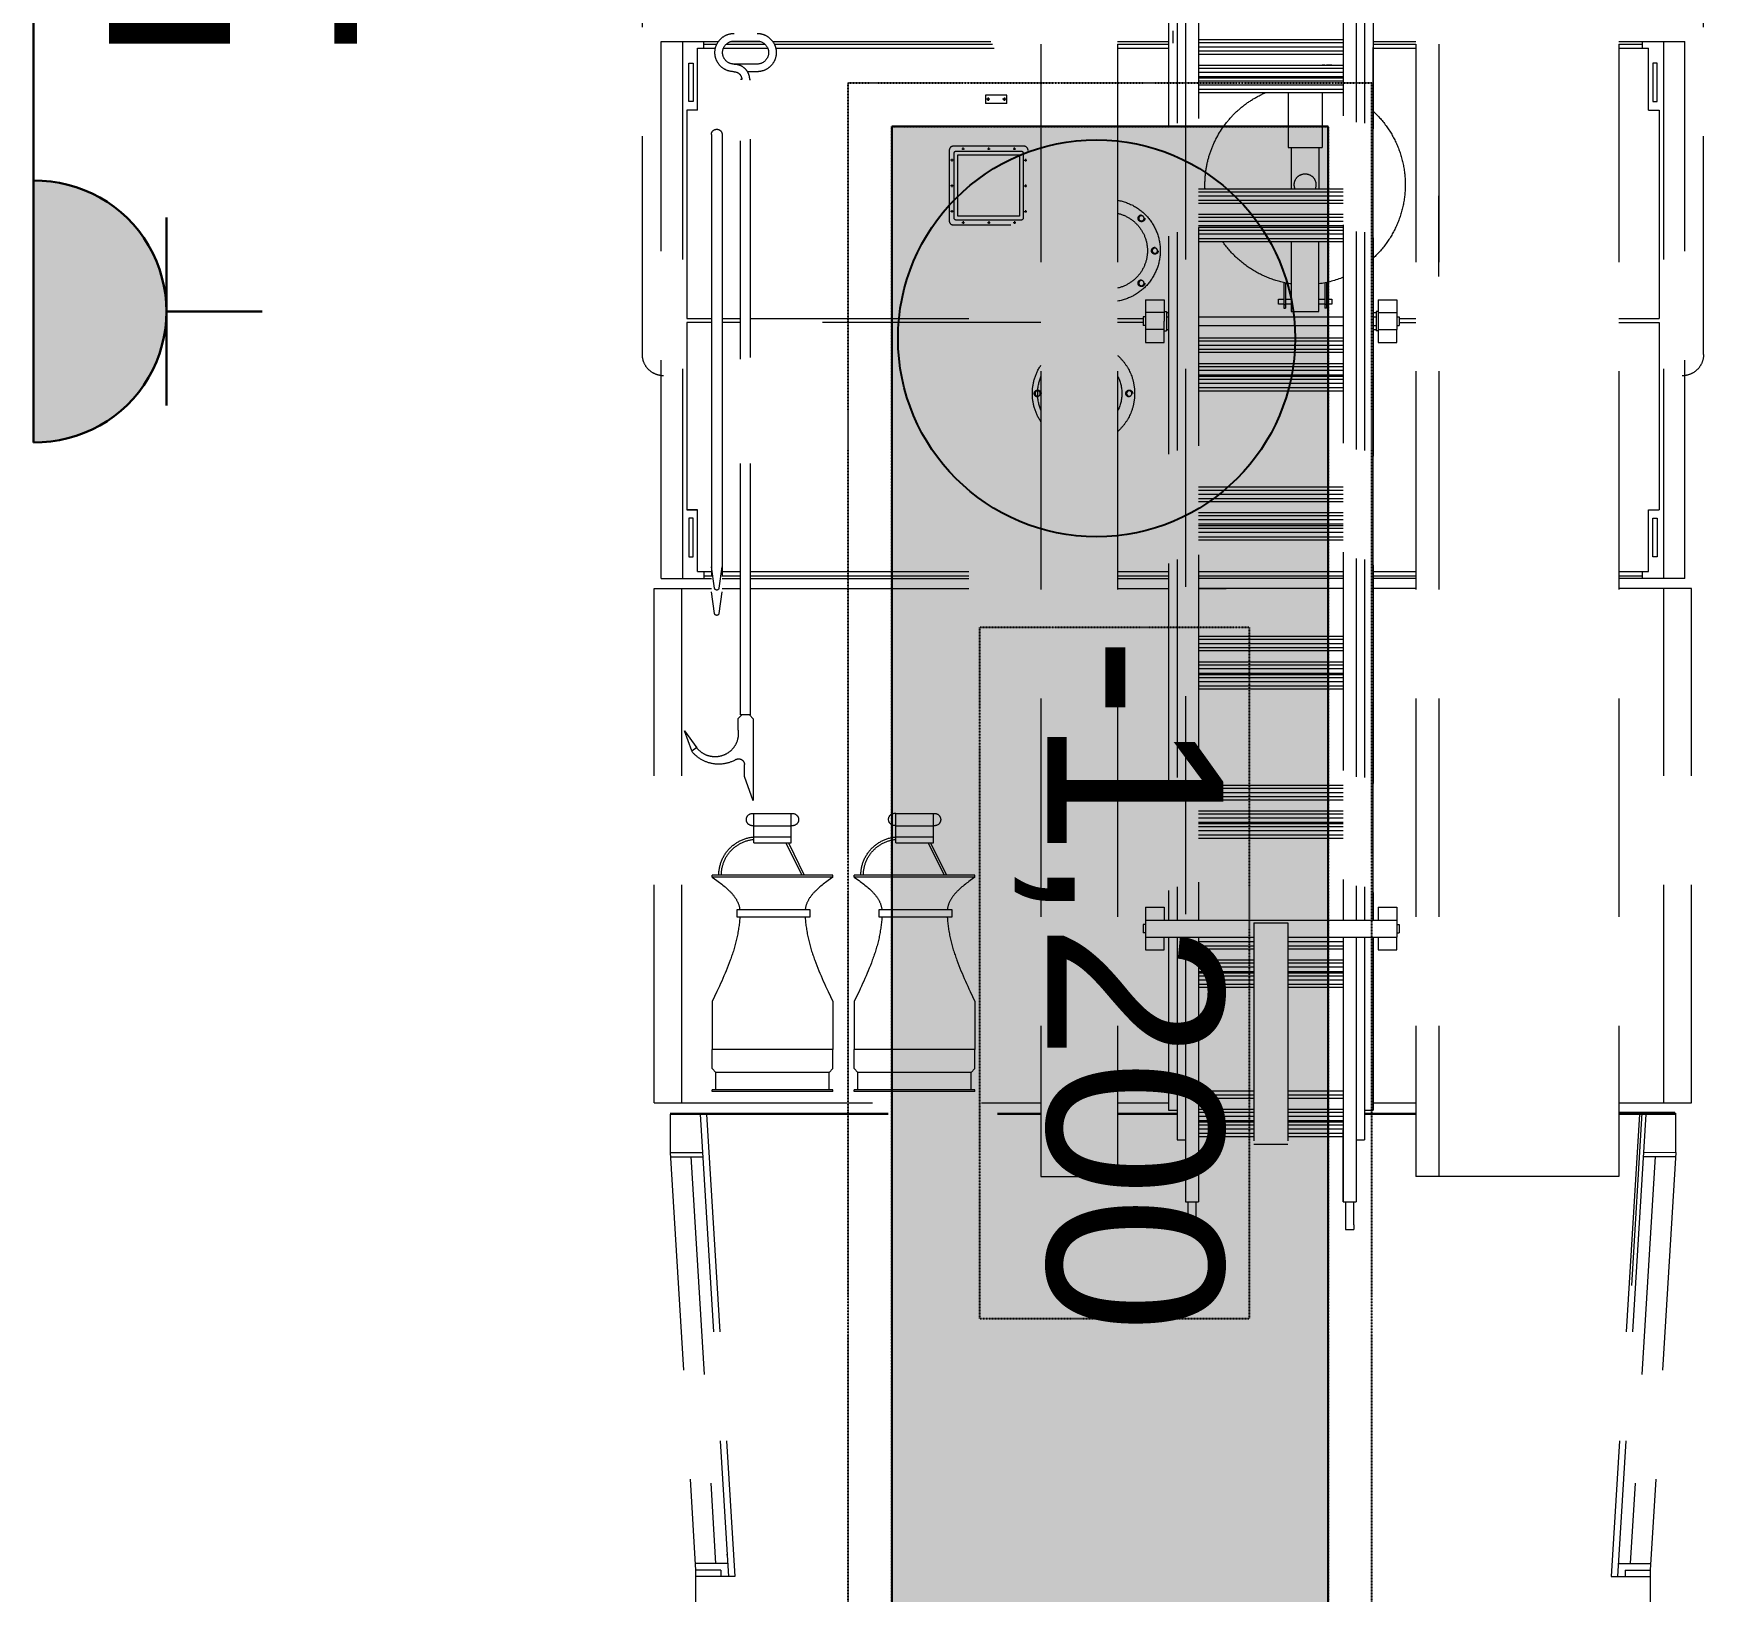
# Model space of a CAD drawing. Header units: millimetres. Extents: x 42452 to 2852333, y -419346 to 834876.
# Drawn here: x 2530173 to 2534000, y 438755 to 442326 of the extents above; entities that cross this region are included whole.
import ezdxf

# ---------------------------------------------------------------- set-up
doc = ezdxf.new("R2010")
doc.units = ezdxf.units.MM
doc.linetypes.add('( Hidden )', pattern=[0.275, 0.15, -0.125])
doc.linetypes.add('DASHED', pattern=[0.75, 0.5, -0.25])
for name, color, linetype, lineweight in [('cad-block.com_Pen_No__7', 7, 'Continuous', 60), ('memar', 7, 'Continuous', 25), ('надписи', 5, 'Continuous', 30), ('розетки10А_1Р54', 94, 'Continuous', 30), ('Соедин_роз', 94, 'Continuous', 30)]:
    doc.layers.add(name, color=color, linetype=linetype, lineweight=lineweight)
doc.styles.get("Standard").update_dxf_attribs({"font": 'arial.ttf'})
doc.styles.add('СГЕНЕРИР_СТИЛЬ_1', font='arial.ttf')

# ---------------------------------------------------------------- blocks, each defined once
blk = doc.blocks.new('MAS1')
at = {"layer": 'cad-block.com_Pen_No__7', "color": 252, "linetype": 'DASHED', "lineweight": 9, "ltscale": 1000, "true_color": 0x939598}
for p, q in [((136757.4, 773055.3), (136757.4, 768960.3)), ((137170.2, 773055.3), (137170.2, 768960.3)), ((137222.9, 773055.3), (137222.9, 768960.3)), ((137906.2, 773055.3), (137906.2, 768960.3)), ((138082, 773055.3), (138082, 768960.3)), ((137340.1, 771874.2), (137340.1, 769547.6)), ((137359.7, 771876), (137359.7, 769547.6)), ((137389, 771890.8), (137389, 769547.6)), ((137721, 771884.7), (137721, 769547.6)), ((137750.3, 771878.3), (137750.3, 771561.2)), ((137769.8, 771874.2), (137769.8, 769547.6)), ((137789.3, 771865.2), (137789.3, 769547.6)), ((136563.4, 770843.9), (136563.4, 771849.7)), ((137320.6, 771860.9), (137320.6, 769547.6)), ((138995.1, 770843.9), (138995.1, 771849.7)), ((137320.6, 769547.6), (137320.6, 771816.2)), ((136606.4, 770330.7), (136606.4, 771561.2)), ((136757.4, 771561.2), (136606.4, 771561.2)), ((136655.2, 771561.2), (136655.2, 770330.7)), ((136704.1, 771561.2), (136704.1, 771545.5)), ((136757.4, 771555.3), (136704.1, 771555.3)), ((137320.6, 771561.2), (137222.9, 771561.2)), ((137320.6, 771555.3), (137222.9, 771555.3)), ((137721, 771565.6), (137389, 771565.6)), ((137721, 771558.7), (137389, 771558.7)), ((137750.3, 771561.2), (137750.3, 769547.6)), ((137779.3, 771585.6), (137779.3, 771557.7)), ((137906.2, 771561.2), (137789.3, 771561.2)), ((137906.2, 771555.3), (137789.3, 771555.3)), ((138696.3, 771561.2), (138082, 771561.2)), ((138692.8, 771555.3), (138082, 771555.3)), ((138802.6, 771555.3), (138714.4, 771555.3)), ((138792, 771561.2), (138725, 771561.2)), ((138784.9, 771562.1), (138732.2, 771562.1)), ((138952.1, 771561.2), (138820.8, 771561.2)), ((138854.5, 771555.3), (138824.3, 771555.3)), ((138854.5, 771545.5), (138854.5, 771561.2)), ((138903.3, 771561.2), (138903.3, 770330.7)), ((138952.1, 770330.7), (138952.1, 771561.2)), ((136689.4, 771403.9), (136689.4, 771545.5)), ((136757.4, 771545.5), (136689.4, 771545.5)), ((137320.6, 771545.5), (137222.9, 771545.5)), ((137721, 771549), (137389, 771549)), ((137721, 771539.6), (137389, 771539.6)), ((137721, 771532.4), (137389, 771532.4)), ((137906.2, 771545.5), (137789, 771545.5)), ((138689.3, 771545.5), (138082, 771545.5)), ((138809.4, 771545.5), (138707.7, 771545.5)), ((138869.1, 771545.5), (138827.7, 771545.5)), ((138869.1, 771403.9), (138869.1, 771545.5)), ((137721, 771507), (137389, 771507)), ((137721, 771500.2), (137389, 771500.2)), ((137389, 771490.4), (137721, 771490.4)), ((137721, 771481), (137389, 771481)), ((137415.5, 771507), (137427.7, 771507)), ((137431.6, 771507), (137437.5, 771507)), ((138732.2, 771509.4), (138766.4, 771509.4)), ((138732.2, 771509.4), (138784.9, 771509.4)), ((138732.2, 771491.8), (138754.4, 771491.8)), ((137721, 771477.7), (137389, 771477.7)), ((137721, 771470.9), (137389, 771470.9)), ((137389, 771461.1), (137721, 771461.1)), ((137721, 771451.7), (137389, 771451.7)), ((137515.6, 771444.5), (137389, 771444.5)), ((137437.5, 771444.5), (137437.5, 771318.5)), ((137515.6, 771444.5), (137515.6, 771318.5)), ((137721, 771444.5), (137515.6, 771444.5)), ((138749.7, 771474.2), (138747.3, 771474.2)), ((138747.3, 770837.2), (138747.3, 771474.2)), ((138767.3, 771474.2), (138770.1, 771474.2)), ((138770.1, 770833.5), (138770.1, 771474.2)), ((136689.4, 771403.9), (136665, 771403.9)), ((136665, 771403.9), (136665, 770926.6)), ((138159.8, 771423.9), (138159.8, 771438.5)), ((138159.8, 771419), (138159.8, 771438.5)), ((138159.8, 771438.5), (138208.6, 771438.5)), ((138159.8, 771438.5), (138208.6, 771438.5)), ((138159.8, 771419), (138208.6, 771419)), ((138161.7, 771428.8), (138169.5, 771428.8)), ((138165.6, 771432.7), (138165.6, 771424.8)), ((138198.8, 771428.8), (138206.6, 771428.8)), ((138202.7, 771432.7), (138202.7, 771424.8)), ((138208.6, 771438.5), (138208.6, 771423.9)), ((138208.6, 771438.5), (138208.6, 771419)), ((138869.1, 771403.9), (138893.5, 771403.9)), ((138893.5, 771403.9), (138893.5, 770926.6)), ((138812.3, 771347.8), (138812.3, 771138.8)), ((138836.9, 771347.8), (138836.9, 771138.9)), ((137515.6, 771318.5), (137437.5, 771318.5)), ((137444.8, 771318.5), (137444.8, 771223.8)), ((137508.3, 771318.5), (137508.3, 771223.8)), ((138120.1, 771289.1), (138114.2, 771289.1)), ((138117.2, 771292), (138117.2, 771286.2)), ((138122.5, 771305.2), (138122.5, 771156.8)), ((138275.8, 771310.1), (138127.4, 771310.1)), ((138131.3, 771301.3), (138131.3, 771160.7)), ((138271.9, 771301.3), (138131.3, 771301.3)), ((138145.5, 771315.5), (138139.6, 771315.5)), ((138142.5, 771312.5), (138142.5, 771318.4)), ((138204.1, 771315.5), (138198.2, 771315.5)), ((138201.1, 771312.5), (138201.1, 771318.4)), ((138262.7, 771315.5), (138256.8, 771315.5)), ((138259.7, 771312.5), (138259.7, 771318.4)), ((138271.9, 771160.7), (138271.9, 771301.3)), ((138280.7, 771156.8), (138280.7, 771305.2)), ((138283.2, 771289.1), (138289, 771289.1)), ((138286.1, 771292), (138286.1, 771286.2)), ((137721, 771223.8), (137389, 771223.8)), ((137721, 771216.9), (137389, 771216.9)), ((138120.1, 771230.5), (138114.2, 771230.5)), ((138117.2, 771233.5), (138117.2, 771227.6)), ((138283.2, 771230.5), (138289, 771230.5)), ((138286.1, 771233.5), (138286.1, 771227.6)), ((137170.2, 771022.6), (137170.2, 771207.5)), ((137721, 771207.3), (137389, 771207.3)), ((137721, 771197.8), (137389, 771197.8)), ((137721, 771190.6), (137389, 771190.6)), ((138117.2, 771174.9), (138117.2, 771169)), ((138286.1, 771174.9), (138286.1, 771169)), ((137721, 771165.2), (137389, 771165.2)), ((137721, 771158.4), (137389, 771158.4)), ((137389, 771148.6), (137721, 771148.6)), ((137721, 771139.2), (137389, 771139.2)), ((137721, 771135.9), (137389, 771135.9)), ((138120.1, 771171.9), (138114.2, 771171.9)), ((138127.4, 771151.9), (138275.8, 771151.9)), ((138131.3, 771160.7), (138271.9, 771160.7)), ((138145.5, 771146.5), (138139.6, 771146.5)), ((138142.5, 771149.5), (138142.5, 771143.6)), ((138204.1, 771146.5), (138198.2, 771146.5)), ((138201.1, 771149.5), (138201.1, 771143.6)), ((138262.7, 771146.5), (138256.8, 771146.5)), ((138259.7, 771149.5), (138259.7, 771143.6)), ((138283.2, 771171.9), (138289, 771171.9)), ((138812.3, 771138.8), (138812.3, 771082.3)), ((138836.9, 771138.9), (138836.9, 771085.4)), ((137721, 771129.1), (137389, 771129.1)), ((137389, 771119.3), (137721, 771119.3)), ((137721, 771109.9), (137389, 771109.9)), ((137721, 771102.7), (137389, 771102.7)), ((137444.8, 770942.5), (137444.8, 771102.7)), ((137508.3, 771102.7), (137508.3, 770942.5)), ((138812.3, 771082.3), (138812.3, 770834.7)), ((138836.9, 771085.4), (138836.9, 770834.7)), ((137427.7, 771008.8), (137427.7, 770949.8)), ((137431.6, 771008), (137431.6, 770949.8)), ((137521.4, 771008), (137521.4, 770949.8)), ((137525.4, 771008.8), (137525.4, 770949.8)), ((137309.1, 770969.2), (137266.1, 770969.2)), ((137266.1, 770969.2), (137266.1, 770939.9)), ((137309.1, 770969.2), (137309.1, 770920.4)), ((137415.5, 770970.8), (137415.5, 770959.1)), ((137427.7, 770970.8), (137415.5, 770970.8)), ((137415.5, 770959.1), (137427.7, 770959.1)), ((137427.7, 770958.6), (137431.6, 770958.6)), ((137427.7, 770949.8), (137431.6, 770949.8)), ((137444.8, 770970.8), (137431.6, 770970.8)), ((137431.6, 770959.1), (137444.8, 770959.1)), ((137521.4, 770970.8), (137508.3, 770970.8)), ((137508.3, 770959.1), (137521.4, 770959.1)), ((137525.4, 770958.6), (137521.4, 770958.6)), ((137525.4, 770949.8), (137521.4, 770949.8)), ((137537.6, 770970.8), (137525.4, 770970.8)), ((137525.4, 770959.1), (137537.6, 770959.1)), ((137537.6, 770959.1), (137537.6, 770970.8)), ((137842.3, 770969.2), (137799.3, 770969.2)), ((137799.3, 770969.2), (137799.3, 770920.4)), ((137842.3, 770969.2), (137842.3, 770939.9)), ((136757.4, 770926.6), (136665, 770926.6)), ((136757.4, 770916.8), (136665, 770916.8)), ((136665, 770916.8), (136665, 770487.9)), ((137261.2, 770926.6), (137222.9, 770926.6)), ((137261.2, 770916.8), (137222.9, 770916.8)), ((137266.1, 770930.1), (137261.2, 770930.1)), ((137261.2, 770930.1), (137261.2, 770910.6)), ((137266.1, 770910.6), (137261.2, 770910.6)), ((137266.1, 770939.9), (137266.1, 770900.8)), ((137309.1, 770939.9), (137266.1, 770939.9)), ((137309.1, 770942.3), (137314, 770942.3)), ((137309.1, 770920.4), (137309.1, 770871.5)), ((137314, 770942.3), (137314, 770898.4)), ((137320.6, 770939.9), (137314, 770939.9)), ((137320.6, 770930.1), (137314, 770930.1)), ((137320.6, 770910.6), (137314, 770910.6)), ((137721, 770930.1), (137389, 770930.1)), ((137721, 770910.6), (137389, 770910.6)), ((137508.3, 770942.5), (137444.8, 770942.5)), ((137794.4, 770939.9), (137789.3, 770939.9)), ((137794.4, 770930.1), (137789.3, 770930.1)), ((137799.3, 770942.3), (137794.4, 770942.3)), ((137794.4, 770942.3), (137794.4, 770898.4)), ((137799.3, 770939.9), (137842.3, 770939.9)), ((137799.3, 770871.5), (137799.3, 770920.4)), ((137842.3, 770939.9), (137842.3, 770900.8)), ((137842.3, 770930.1), (137847.2, 770930.1)), ((137842.3, 770910.6), (137847.2, 770910.6)), ((137847.2, 770930.1), (137847.2, 770910.6)), ((137906.2, 770926.6), (137847.2, 770926.6)), ((137847.2, 770916.8), (137906.2, 770916.8)), ((138747.3, 770926.6), (138082, 770926.6)), ((138082, 770916.8), (138747.3, 770916.8)), ((138812.3, 770926.6), (138770.1, 770926.6)), ((138770.1, 770916.8), (138812.3, 770916.8)), ((138893.5, 770926.6), (138836.9, 770926.6)), ((138836.9, 770916.8), (138893.5, 770916.8)), ((138893.5, 770916.8), (138893.5, 770487.9)), ((137309.1, 770900.8), (137266.1, 770900.8)), ((137266.1, 770871.5), (137266.1, 770900.8)), ((137309.1, 770871.5), (137266.1, 770871.5)), ((137309.1, 770898.4), (137314, 770898.4)), ((137320.6, 770900.8), (137314, 770900.8)), ((137721, 770882), (137389, 770882)), ((137721, 770875.1), (137389, 770875.1)), ((137794.4, 770900.8), (137789.3, 770900.8)), ((137799.3, 770898.4), (137794.4, 770898.4)), ((137799.3, 770900.8), (137842.3, 770900.8)), ((137842.3, 770871.5), (137799.3, 770871.5)), ((137842.3, 770900.8), (137842.3, 770871.5)), ((137721, 770865.5), (137389, 770865.5)), ((137721, 770856), (137389, 770856)), ((137721, 770848.8), (137389, 770848.8)), ((138747.3, 770093.8), (138747.3, 770837.2)), ((138770.1, 770094.2), (138770.1, 770833.5)), ((138812.3, 770834.7), (138812.3, 770299.6)), ((138836.9, 770834.7), (138836.9, 770299.6)), ((137721, 770823.4), (137389, 770823.4)), ((137721, 770816.6), (137389, 770816.6)), ((137389, 770806.8), (137721, 770806.8)), ((137721, 770797.4), (137389, 770797.4)), ((137721, 770794.1), (137389, 770794.1)), ((137721, 770787.3), (137389, 770787.3)), ((137389, 770777.5), (137721, 770777.5)), ((137721, 770768.1), (137389, 770768.1)), ((137721, 770760.9), (137389, 770760.9)), ((137721, 770540.2), (137389, 770540.2)), ((137721, 770533.3), (137389, 770533.3)), ((137721, 770523.7), (137389, 770523.7)), ((136689.4, 770487.9), (136665, 770487.9)), ((136689.4, 770346.3), (136689.4, 770487.9)), ((137721, 770514.2), (137389, 770514.2)), ((137721, 770507), (137389, 770507)), ((137750.3, 770507), (137750.3, 770481.6)), ((138869.1, 770487.9), (138893.5, 770487.9)), ((138869.1, 770346.3), (138869.1, 770487.9)), ((138893.5, 770487.9), (138869.1, 770487.9)), ((137721, 770481.6), (137389, 770481.6)), ((137721, 770474.8), (137389, 770474.8)), ((137389, 770465), (137721, 770465)), ((137721, 770455.6), (137389, 770455.6)), ((137721, 770452.3), (137389, 770452.3)), ((137721, 770445.5), (137389, 770445.5)), ((137389, 770435.7), (137721, 770435.7)), ((137721, 770426.3), (137389, 770426.3)), ((137721, 770419.1), (137389, 770419.1)), ((136606.4, 770330.7), (136757.4, 770330.7)), ((136757.4, 770346.3), (136689.4, 770346.3)), ((136704.1, 770346.3), (136704.1, 770330.7)), ((136757.4, 770336.5), (136704.1, 770336.5)), ((137320.6, 770346.3), (137222.9, 770346.3)), ((137320.6, 770336.5), (137222.9, 770336.5)), ((137222.9, 770330.7), (137320.6, 770330.7)), ((137721, 770346.3), (137389, 770346.3)), ((137721, 770336.5), (137389, 770336.5)), ((137389, 770330.7), (137721, 770330.7)), ((137906.2, 770346.3), (137789.3, 770346.3)), ((137906.2, 770336.5), (137789.3, 770336.5)), ((137906.2, 770330.7), (137789.3, 770330.7)), ((138747.3, 770346.3), (138082, 770346.3)), ((138747.3, 770336.5), (138082, 770336.5)), ((138747.3, 770330.7), (138082, 770330.7)), ((138812.3, 770346.3), (138770.1, 770346.3)), ((138812.3, 770336.5), (138770.1, 770336.5)), ((138812.3, 770330.7), (138770.1, 770330.7)), ((138819.2, 770308.6), (138812.3, 770357.6)), ((138829.7, 770308.5), (138836.9, 770357.6)), ((138869.1, 770346.3), (138836.9, 770346.3)), ((138854.5, 770336.5), (138836.9, 770336.5)), ((138952.1, 770330.7), (138836.9, 770330.7)), ((138854.5, 770346.3), (138854.5, 770330.7)), ((136590.8, 770307.2), (136757.4, 770307.2)), ((136590.8, 769128.5), (136590.8, 770307.2)), ((136654.3, 769128.5), (136654.3, 770307.2)), ((137222.9, 770307.2), (137320.6, 770307.2)), ((137389, 770307.2), (137721, 770307.2)), ((137721, 770307.2), (137657.3, 770307.2)), ((137906.2, 770307.2), (137789.3, 770307.2)), ((137906.2, 770307.2), (137789.3, 770307.2)), ((138747.3, 770307.2), (138082, 770307.2)), ((138747.3, 770307.2), (138082, 770307.2)), ((138812.3, 770307.2), (138770.1, 770307.2)), ((138812.3, 770307.2), (138770.1, 770307.2)), ((138819.2, 770250.6), (138812.3, 770299.6)), ((138829.7, 770250.5), (138836.9, 770299.6)), ((138967.7, 770307.2), (138836.9, 770307.2)), ((138904.3, 770307.2), (138836.9, 770307.2)), ((138904.3, 769128.5), (138904.3, 770307.2)), ((138967.7, 769128.5), (138967.7, 770307.2)), ((137721, 770198.4), (137389, 770198.4)), ((137721, 770191.5), (137389, 770191.5)), ((137721, 770181.9), (137389, 770181.9)), ((137721, 770172.4), (137389, 770172.4)), ((137721, 770165.2), (137389, 770165.2)), ((137721, 770139.8), (137389, 770139.8)), ((137721, 770133), (137389, 770133)), ((137389, 770123.2), (137721, 770123.2)), ((137721, 770113.8), (137389, 770113.8)), ((137721, 770110.5), (137389, 770110.5)), ((137721, 770103.7), (137389, 770103.7)), ((137389, 770093.9), (137721, 770093.9)), ((137721, 770084.5), (137389, 770084.5)), ((137721, 770077.3), (137389, 770077.3)), ((138747.3, 770017.9), (138747.3, 770094.2)), ((138770.2, 770017.9), (138770.2, 770094.2)), ((138749.7, 770017.8), (138740.9, 770009)), ((138740.9, 770009), (138740.9, 769988.2)), ((138740.9, 769988.2), (138740.9, 769821.9)), ((138749.9, 770017.9), (138747.3, 770017.9)), ((138749.7, 770017.8), (138767.3, 770017.8)), ((138767.3, 770017.8), (138770.2, 770017.8)), ((138767.3, 770017.8), (138776.1, 770009)), ((138776.1, 770009), (138767.3, 770017.8)), ((138776.1, 770009), (138776.1, 769983.5)), ((138898.6, 769981.5), (138870.4, 769942.5)), ((138882, 769935.2), (138898.6, 769981.5)), ((138870.5, 769942.9), (138882, 769934.4)), ((138740.9, 769821.2), (138761.1, 769876.7)), ((138761.1, 769876.7), (138761.1, 769904)), ((138761.1, 769897.5), (138761.1, 769901.8)), ((137721, 769856.6), (137389, 769856.6)), ((137721, 769849.8), (137389, 769849.8)), ((137721, 769840.1), (137389, 769840.1)), ((137721, 769830.6), (137389, 769830.6)), ((137721, 769823.4), (137389, 769823.4)), ((137721, 769798), (137389, 769798)), ((137721, 769791.2), (137389, 769791.2)), ((137389, 769781.4), (137721, 769781.4)), ((137721, 769772), (137389, 769772)), ((137721, 769768.7), (137389, 769768.7)), ((137721, 769761.9), (137389, 769761.9)), ((138414.3, 769791.8), (138328.3, 769791.8)), ((138328.3, 769724.9), (138328.3, 769791.8)), ((138414.3, 769764), (138328.3, 769764)), ((138414.3, 769724.9), (138414.3, 769791.8)), ((138739.9, 769791.8), (138653.9, 769791.8)), ((138653.9, 769724.9), (138653.9, 769791.8)), ((138739.9, 769764), (138653.9, 769764)), ((138739.9, 769724.9), (138739.9, 769791.8)), ((137389, 769752.1), (137721, 769752.1)), ((137721, 769742.7), (137389, 769742.7)), ((137721, 769735.5), (137389, 769735.5)), ((138334.9, 769724.9), (138298.4, 769650.7)), ((138340.4, 769724.9), (138303.9, 769650.7)), ((138414.3, 769738.3), (138328.3, 769738.3)), ((138414.3, 769724.9), (138328.3, 769724.9)), ((138660.5, 769724.9), (138624, 769650.7)), ((138666, 769724.9), (138629.5, 769650.7)), ((138739.9, 769738.3), (138653.9, 769738.3)), ((138739.9, 769724.9), (138653.9, 769724.9)), ((138672.7, 769738.5), (138672.6, 769738.3)), ((138232.9, 769646.3), (138232.9, 769650.7)), ((138232.9, 769650.7), (138509.7, 769650.7)), ((138232.9, 769646.3), (138509.7, 769646.3)), ((138509.7, 769646.3), (138509.7, 769650.7)), ((138558.5, 769646.3), (138558.5, 769650.7)), ((138558.5, 769650.7), (138835.3, 769650.7)), ((138558.5, 769646.3), (138835.3, 769646.3)), ((138835.3, 769646.3), (138835.3, 769650.7)), ((137309.1, 769576.9), (137266.1, 769576.9)), ((137266.1, 769576.9), (137266.1, 769547.6)), ((137309.1, 769576.9), (137309.1, 769547.6)), ((137842.3, 769576.9), (137799.3, 769576.9)), ((137799.3, 769576.9), (137799.3, 769547.6)), ((137842.3, 769576.9), (137842.3, 769547.6)), ((138285.6, 769571.6), (138285.6, 769554)), ((138452.6, 769571.6), (138285.6, 769571.6)), ((138452.6, 769554), (138452.6, 769571.6)), ((138611.2, 769571.6), (138611.2, 769554)), ((138778.2, 769571.6), (138611.2, 769571.6)), ((138778.2, 769554), (138778.2, 769571.6)), ((137266.1, 769537.8), (137261.2, 769537.8)), ((137261.2, 769537.8), (137261.2, 769518.3)), ((137266.1, 769547.6), (137266.1, 769508.5)), ((137320.6, 769547.6), (137266.1, 769547.6)), ((137789.3, 769547.6), (137320.6, 769547.6)), ((137515.9, 769541.7), (137515.9, 769034.2)), ((137594, 769541.7), (137515.9, 769541.7)), ((137594, 769541.7), (137594, 769034.2)), ((137842.3, 769547.6), (137769.8, 769547.6)), ((137842.3, 769547.6), (137842.3, 769508.5)), ((137842.3, 769537.8), (137847.2, 769537.8)), ((137847.2, 769537.8), (137847.2, 769518.3)), ((138285.6, 769554), (138452.6, 769554)), ((138611.2, 769554), (138778.2, 769554)), ((137266.1, 769518.3), (137261.2, 769518.3)), ((137266.1, 769479.2), (137266.1, 769508.5)), ((137515.9, 769508.5), (137266.1, 769508.5)), ((137309.1, 769508.5), (137309.1, 769479.2)), ((137340.1, 769508.5), (137320.6, 769508.5)), ((137320.6, 769284.4), (137320.6, 769508.5)), ((137320.6, 769508.5), (137320.6, 769284.4)), ((137340.1, 769508.5), (137340.1, 769284.4)), ((137359.7, 769508.5), (137359.7, 769284.4)), ((137389, 769508.5), (137389, 769284.4)), ((137515.9, 769498.3), (137389, 769498.3)), ((137515.9, 769488.8), (137389, 769488.8)), ((137789.3, 769508.5), (137594, 769508.5)), ((137721, 769498.3), (137594, 769498.3)), ((137721, 769488.8), (137594, 769488.8)), ((137721, 769508.5), (137721, 769284.4)), ((137750.3, 769508.5), (137750.3, 769284.4)), ((137842.3, 769508.5), (137769.8, 769508.5)), ((137769.8, 769508.5), (137769.8, 769284.4)), ((137789.3, 769508.5), (137789.3, 769284.4)), ((137799.3, 769479.2), (137799.3, 769508.5)), ((137842.3, 769518.3), (137847.2, 769518.3)), ((137842.3, 769508.5), (137842.3, 769479.2)), ((137309.1, 769479.2), (137266.1, 769479.2)), ((137515.9, 769481.6), (137389, 769481.6)), ((137515.9, 769456.2), (137389, 769456.2)), ((137721, 769481.6), (137594, 769481.6)), ((137721, 769456.2), (137594, 769456.2)), ((137842.3, 769479.2), (137799.3, 769479.2)), ((137515.9, 769449.4), (137389, 769449.4)), ((137389, 769439.6), (137515.9, 769439.6)), ((137515.9, 769430.2), (137389, 769430.2)), ((137515.9, 769426.9), (137389, 769426.9)), ((137515.9, 769420.1), (137389, 769420.1)), ((137721, 769449.4), (137594, 769449.4)), ((137594, 769439.6), (137721, 769439.6)), ((137721, 769430.2), (137594, 769430.2)), ((137721, 769426.9), (137594, 769426.9)), ((137721, 769420.1), (137594, 769420.1)), ((137389, 769410.3), (137515.9, 769410.3)), ((137515.9, 769400.9), (137389, 769400.9)), ((137515.9, 769393.7), (137389, 769393.7)), ((137594, 769410.3), (137721, 769410.3)), ((137721, 769400.9), (137594, 769400.9)), ((137721, 769393.7), (137594, 769393.7)), ((138232.9, 769360.7), (138232.9, 769250.8)), ((138509.7, 769360.7), (138509.7, 769250.8)), ((138558.5, 769360.7), (138558.5, 769250.8)), ((138835.3, 769360.7), (138835.3, 769250.8)), ((137320.6, 769284.4), (137320.6, 769112.2)), ((137340.1, 769284.4), (137340.1, 769043.8)), ((137359.7, 769284.4), (137359.7, 768902.2)), ((137389, 769284.4), (137389, 768902.2)), ((137721, 769284.4), (137721, 768902.2)), ((137750.3, 769284.4), (137750.3, 768902.2)), ((137769.8, 769284.4), (137769.8, 769043.8)), ((137789.3, 769284.4), (137789.3, 769112.2)), ((137320.6, 769112.2), (137320.6, 769245.4)), ((138232.9, 769250.8), (138509.7, 769250.8)), ((138232.9, 769207.3), (138232.9, 769250.8)), ((138509.7, 769207.3), (138509.7, 769250.8)), ((138558.5, 769250.8), (138835.3, 769250.8)), ((138558.5, 769207.3), (138558.5, 769250.8)), ((138835.3, 769207.3), (138835.3, 769250.8)), ((138241.7, 769198.5), (138232.9, 769207.3)), ((138241.7, 769198.5), (138501, 769198.5)), ((138241.7, 769159), (138241.7, 769198.5)), ((138501, 769198.5), (138509.7, 769207.3)), ((138501, 769159), (138501, 769198.5)), ((138567.2, 769198.5), (138558.5, 769207.3)), ((138567.2, 769198.5), (138826.5, 769198.5)), ((138567.2, 769159), (138567.2, 769198.5)), ((138826.5, 769198.5), (138835.3, 769207.3)), ((138826.5, 769159), (138826.5, 769198.5)), ((137515.9, 769156.5), (137389, 769156.5)), ((137515.9, 769147), (137389, 769147)), ((137721, 769156.5), (137594, 769156.5)), ((137721, 769147), (137594, 769147)), ((138232.9, 769159), (138509.7, 769159)), ((138232.9, 769154.6), (138232.9, 769159)), ((138232.9, 769154.6), (138509.7, 769154.6)), ((138509.7, 769154.6), (138509.7, 769159)), ((138558.5, 769159), (138835.3, 769159)), ((138558.5, 769154.6), (138558.5, 769159)), ((138558.5, 769154.6), (138835.3, 769154.6)), ((138835.3, 769154.6), (138835.3, 769159)), ((136757.4, 769128.5), (136590.8, 769128.5)), ((136757.4, 769128.5), (136597.1, 769128.5)), ((136757.4, 769107.4), (136629.6, 769107.4)), ((137320.6, 769128.5), (137222.9, 769128.5)), ((137340.1, 769112.2), (137320.6, 769112.2)), ((137515.9, 769139.8), (137389, 769139.8)), ((137515.9, 769114.4), (137389, 769114.4)), ((137515.9, 769107.6), (137389, 769107.6)), ((137721, 769139.8), (137594, 769139.8)), ((137721, 769114.4), (137594, 769114.4)), ((137721, 769107.6), (137594, 769107.6)), ((137750.3, 769124.9), (137750.3, 768902.2)), ((137789.3, 769112.2), (137769.8, 769112.2)), ((137906.2, 769128.5), (137789.3, 769128.5)), ((138967.7, 769128.5), (138082, 769128.5)), ((136626.8, 769015.2), (136626.8, 769105.1)), ((136757.4, 769105.1), (136626.8, 769105.1)), ((136757.4, 769103.1), (136626.8, 769103.1)), ((136757.4, 769105.6), (136629.6, 769105.6)), ((136695.6, 769103.1), (136760.5, 768043.5)), ((136704.7, 769105.6), (136728.9, 768710.5)), ((136710.3, 769103.1), (136775.2, 768043.5)), ((137340.1, 769105.1), (137222.9, 769105.1)), ((137340.1, 769103.1), (137222.9, 769103.1)), ((137389, 769097.8), (137515.9, 769097.8)), ((137515.9, 769088.4), (137389, 769088.4)), ((137515.9, 769085.1), (137389, 769085.1)), ((137515.9, 769078.3), (137389, 769078.3)), ((137389, 769068.5), (137515.9, 769068.5)), ((137594, 769097.8), (137721, 769097.8)), ((137721, 769088.4), (137594, 769088.4)), ((137721, 769085.1), (137594, 769085.1)), ((137721, 769078.3), (137594, 769078.3)), ((137594, 769068.5), (137721, 769068.5)), ((137906.2, 769105.1), (137769.8, 769105.1)), ((137906.2, 769103.1), (137769.8, 769103.1)), ((138931.7, 769105.1), (138082, 769105.1)), ((138931.7, 769103.1), (138082, 769103.1)), ((138848.2, 769103.1), (138783.3, 768043.5)), ((138862.9, 769103.1), (138798, 768043.5)), ((138931.7, 769103.1), (138931.7, 769064)), ((137359.7, 769043.8), (137340.1, 769043.8)), ((137389, 768902.2), (137389, 769066.3)), ((137515.9, 769059.1), (137389, 769059.1)), ((137515.9, 769051.9), (137389, 769051.9)), ((137594, 769034.2), (137515.9, 769034.2)), ((137721, 769059.1), (137594, 769059.1)), ((137721, 769051.9), (137594, 769051.9)), ((137721, 769066.3), (137721, 768902.2)), ((137769.8, 769043.8), (137750.3, 769043.8)), ((138931.7, 769064), (138931.7, 769015.2)), ((136701, 769015.5), (136626.8, 769015.2)), ((136626.8, 769015.2), (136685.5, 768058.2)), ((136701.6, 769005.7), (136627.4, 769005.5)), ((136674.2, 769005.6), (136731.4, 768072.8)), ((138884.3, 769005.6), (138827.2, 768072.8)), ((138931.7, 769005.4), (138856.9, 769005.4)), ((138931.7, 769015.2), (138857.5, 769015.2)), ((138931.7, 769015.2), (138873, 768058.2)), ((136757.4, 768960.3), (137222.9, 768960.3)), ((138082, 768960.3), (137906.2, 768960.3)), ((137389, 768902.2), (137359.7, 768902.2)), ((137364.5, 768849.2), (137364.5, 768902.2)), ((137384.1, 768902.2), (137384.1, 768849.2)), ((137750.3, 768902.2), (137721, 768902.2)), ((137725.9, 768849.2), (137725.9, 768902.2)), ((137745.4, 768902.2), (137745.4, 768849.2)), ((137364.5, 768849.2), (137364.5, 768838.8)), ((137384.1, 768838.8), (137364.5, 768838.8)), ((137384.1, 768849.2), (137384.1, 768838.8)), ((137725.9, 768849.2), (137725.9, 768838.8)), ((137745.4, 768838.8), (137725.9, 768838.8)), ((137745.4, 768849.2), (137745.4, 768838.8)), ((136758.7, 768072.8), (136685.5, 768072.8)), ((138799.8, 768072.8), (138873, 768072.8)), ((138800.9, 768092.5), (138800.9, 768094.4)), ((136685.5, 768058.2), (136685.5, 767882.4)), ((136743.4, 768058.2), (136685.5, 768058.2)), ((136775.2, 768043.5), (136685.5, 768043.5)), ((136743.4, 768058.2), (136743.4, 768043.5)), ((138783.3, 768043.5), (138873, 768043.5)), ((138815.1, 768058.2), (138815.1, 768043.5)), ((138815.1, 768058.2), (138873, 768058.2)), ((138873, 768058.2), (138873, 767882.4))]:
    blk.add_line(p, q, dxfattribs=at)
at = {"layer": 'cad-block.com_Pen_No__7', "color": 252, "linetype": 'DASHED', "lineweight": 9, "ltscale": 1000, "true_color": 0x939598, "flags": 128}
for points in [[(136679.6, 771511.4), (136679.6, 771423.5), (136669.9, 771423.5), (136669.9, 771511.4)], [(138878.9, 771511.4), (138878.9, 771423.5), (138888.6, 771423.5), (138888.6, 771511.4)], [(136679.6, 770380.5), (136679.6, 770468.4), (136669.9, 770468.4), (136669.9, 770380.5)], [(138878.9, 770380.5), (138878.9, 770468.4), (138888.6, 770468.4), (138888.6, 770380.5)]]:
    blk.add_lwpolyline(points, close=True, dxfattribs=at)
blk.add_lwpolyline([(138111.3, 771311.6, -0.414214), (138121.1, 771321.3), (138282.2, 771321.3, -0.414214), (138292, 771311.6), (138292, 771150.4, -0.414214), (138282.2, 771140.7), (138121.1, 771140.7, -0.414214), (138111.3, 771150.4)], format="xyb", close=True, dxfattribs=at)
at = {"layer": 'cad-block.com_Pen_No__7', "color": 252, "linetype": 'DASHED', "lineweight": 9, "ltscale": 1000, "true_color": 0x939598}
for centre, radius in [((138165.6, 771428.8), 1.95), ((138202.7, 771428.8), 1.95), ((137851.5, 771155.9), 6.05), ((137820.7, 771081.7), 6.05), ((137851.5, 771007.4), 6.05), ((137879.4, 770754.5), 6.05), ((138089.3, 770754.5), 6.05)]:
    blk.add_circle(centre, radius, dxfattribs=at)
for centre, radius, start, end in [((138732.2, 771535.8), 43.9, 90, 270), ((138732.2, 771535.8), 26.4, 90, 270), ((138784.9, 771535.8), 43.9, 270, 90), ((138784.9, 771535.8), 26.4, 270, 90), ((138784.9, 771474.2), 35.2, 90, 180), ((138784.9, 771474.2), 17.6, 90, 180), ((137476.5, 771233), 229.5, 357.6919, 67.1358), ((137476.5, 771233), 229.5, 132.802, 227.198), ((138824.6, 771347.8), 12.3, 0, 180), ((138127.4, 771305.2), 4.88, 90, 180), ((138275.8, 771305.2), 4.88, 0, 90), ((137476.5, 771233), 24.9, 338.2136, 201.7864), ((137925.7, 771081.7), 117.2, 99.5851, 260.4149), ((137925.7, 771081.7), 87.9, 102.8275, 257.1725), ((137851.5, 771155.9), 7.81, 180, 92.1324), ((138127.4, 771156.8), 4.88, 180, 270), ((138275.8, 771156.8), 4.88, 270, 0), ((137476.5, 771233), 229.5, 277.9494, 325.3938), ((137820.7, 771081.7), 7.81, 180, 92.1324), ((137476.5, 771233), 229.5, 247.5675, 262.0506), ((137851.5, 771007.4), 7.81, 180, 92.1324), ((136612.3, 770843.9), 48.8, 180, 270), ((137984.3, 770754.5), 117.2, 131.8103, 228.1897), ((138946.3, 770843.9), 48.8, 270, 0), ((137984.3, 770754.5), 87.9, 152.734, 207.266), ((137984.3, 770754.5), 117.2, 326.4427, 33.5573), ((137984.3, 770754.5), 105, 338.4711, 21.5289), ((137879.4, 770754.5), 7.81, 267.8676, 180), ((138089.3, 770754.5), 7.81, 267.8676, 180), ((138824.5, 770309.3), 5.27, 187.8417, 351.2754), ((138824.5, 770251.3), 5.27, 187.8417, 351.2754), ((138828.4, 769974.9), 53.1, 170.3643, 322.7896), ((138774.3, 769904), 13.2, 60.109, 180), ((138820.3, 769984), 79.1, 240.109, 321.1754), ((138325.6, 769778), 14.1, 78.832, 281.168), ((138416.9, 769778.4), 14.1, 259.3753, 101.168), ((138651.2, 769778), 14.1, 78.832, 281.168), ((138742.6, 769778), 14.1, 258.832, 101.168), ((138406.5, 769650.7), 87.9, 0, 84.8989), ((138406.5, 769650.7), 82.1, 0, 84.535), ((138732, 769650.7), 87.9, 0, 84.8989), ((138732, 769650.7), 82.1, 0, 84.535)]:
    blk.add_arc(centre, radius, start, end, dxfattribs=at)
for points in [[(138232.9, 769646.3), (138262.9, 769624.6), (138292.9, 769602.8), (138296.3, 769571.6)], [(138509.7, 769646.3), (138479.7, 769624.6), (138449.7, 769602.8), (138446.3, 769571.6)], [(138558.5, 769646.3), (138588.5, 769624.6), (138618.5, 769602.8), (138621.9, 769571.6)], [(138835.3, 769646.3), (138805.3, 769624.6), (138775.3, 769602.8), (138771.9, 769571.6)], [(138296.3, 769554), (138292.7, 769486.5), (138262.8, 769423.6), (138232.9, 769360.7)], [(138446.3, 769554), (138449.9, 769486.5), (138479.8, 769423.6), (138509.7, 769360.7)], [(138621.9, 769554), (138618.2, 769486.5), (138588.4, 769423.6), (138558.5, 769360.7)], [(138771.9, 769554), (138775.5, 769486.5), (138805.4, 769423.6), (138835.3, 769360.7)]]:
    blk.add_open_spline(points, degree=3, dxfattribs=at)
blk = doc.blocks.new('10А_1Р54')
at = {"layer": 'розетки10А_1Р54'}
h = blk.add_hatch(color=256, dxfattribs=at)
h.paths.add_polyline_path([(0, 305, 0.419025), (-300, 0), (0, 0)])
h.paths.add_polyline_path([(0, 305), (0, 0), (300, 0, 0.419025)])
for p, q in [((0, 305), (0, 524)), ((-215.2, 305), (215.2, 305)), ((-300, 0), (300, 0))]:
    blk.add_line(p, q, dxfattribs=at)
blk.add_arc((0, 4.9), 300, 359.0604, 180.9396, dxfattribs=at)

msp = doc.modelspace()

# ---------------------------------------------------------------- hatches: boundary and pattern name
at = {"layer": 'memar', "linetype": 'Continuous', "lineweight": 25}
msp.add_hatch(color=256, dxfattribs=at).paths.add_polyline_path([(2533140.06035, 442112.9323), (2532140.06035, 442112.9323), (2532140.06035, 435112.9323), (2533140.06035, 435112.9323)])

# ---------------------------------------------------------------- linework, layer by layer
at = {"layer": 'memar', "linetype": '( Hidden )', "lineweight": 25}
for p, q in [((2532040.06035, 435112.9323), (2532040.06035, 442212.9323)), ((2532040.06035, 442212.9323), (2533240.06035, 442212.9323)), ((2533240.06035, 435112.9323), (2533240.06035, 442212.9323)), ((2532140.06035, 442112.9323), (2533140.06035, 442112.9323)), ((2532140.06035, 436612.9323), (2532140.06035, 442112.9323)), ((2533140.06035, 442112.9323), (2533140.06035, 436612.9323))]:
    msp.add_line(p, q, dxfattribs=at)
at = {"layer": 'memar', "color": 0, "lineweight": 25, "flags": 128}
for points in [[(2532140.06035, 442112.9323), (2532140.06035, 435112.9323)], [(2532140.06035, 442112.9323), (2532140.06035, 435112.9323)], [(2533140.06035, 442112.9323), (2532140.06035, 442112.9323)], [(2533140.06035, 435112.9323), (2533140.06035, 442112.9323)]]:
    msp.add_lwpolyline(points, dxfattribs=at)
at = {"layer": 'memar', "linetype": '( Hidden )', "lineweight": 25, "flags": 128}
msp.add_lwpolyline([(2532340.64326, 440965.18396), (2532340.64326, 439381.47516), (2532959.61868, 439381.47516), (2532959.61868, 440965.18396)], close=True, dxfattribs=at)
at = {"layer": 'memar', "color": 0, "lineweight": 25}
msp.add_circle((2532608.89719, 441627.4632), 454.87332, dxfattribs=at)
at = {"layer": 'Соедин_роз'}
msp.add_line((2530172.94503, 459687.32878), (2530172.94503, 441389.05586), dxfattribs=at)

# ---------------------------------------------------------------- block references
at = {"layer": 'memar', "color": 1, "lineweight": 25, "xscale": -1}
msp.add_blockref('MAS1', (2670563.34702, -329253.28534), dxfattribs=at)
at = {"layer": 'розетки10А_1Р54', "rotation": 270}
msp.add_blockref('10А_1Р54', (2530172.94503, 441689.0962), dxfattribs=at)

# ---------------------------------------------------------------- texts
at = {"layer": 'memar', "linetype": 'Continuous', "lineweight": 25, "insert": (2532804.35832, 441884.586), "char_height": 540, "attachment_point": 3, "style": 'СГЕНЕРИР_СТИЛЬ_1'}
msp.add_mtext('2', dxfattribs=at)
at = {"layer": 'memar', "linetype": 'Continuous', "lineweight": 25, "insert": (2532899.62252, 440944.50876), "char_height": 403.2, "attachment_point": 1, "rotation": 270, "style": 'СГЕНЕРИР_СТИЛЬ_1'}
msp.add_mtext('{-1,200}', dxfattribs=at)
at = {"layer": 'надписи', "color": 104, "insert": (2530993.56969, 442753.01895), "char_height": 450, "width": 940.6293037, "attachment_point": 3}
msp.add_mtext('L4', dxfattribs=at)

doc.saveas('drawing.dxf')
